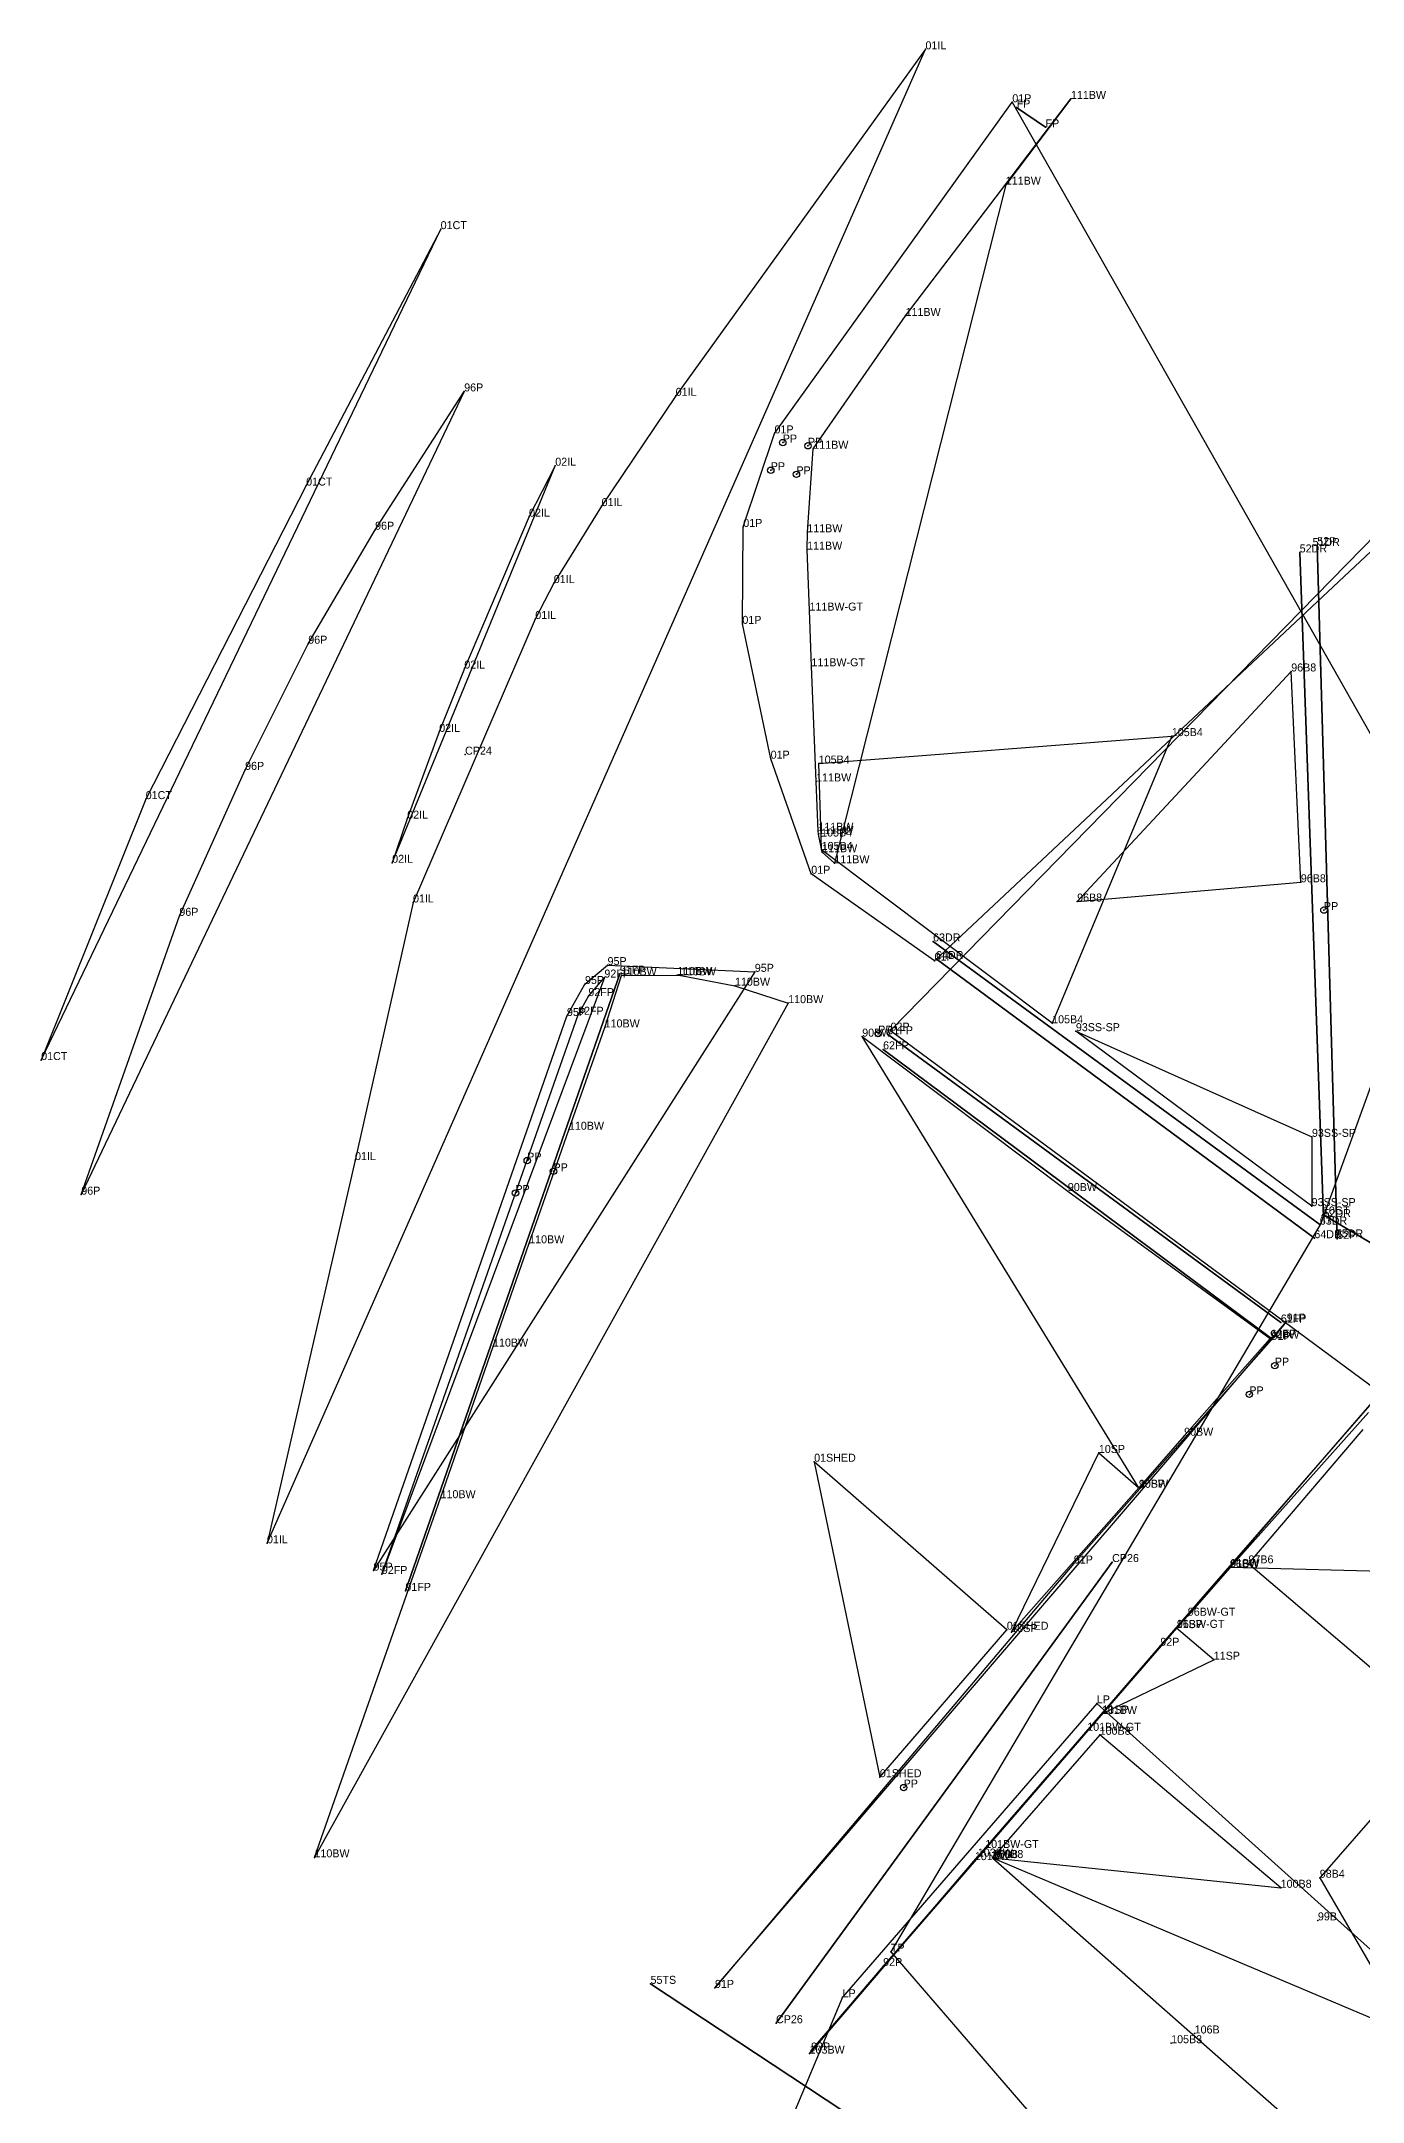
# Model space of a CAD drawing. Extents: x 236232 to 236391, y 2630445 to 2630682.
# Drawn here: x 236231.8 to 236314.4, y 2630553.6 to 2630682.3 of the extents above; entities that cross this region are included whole.
import ezdxf

# ---------------------------------------------------------------- set-up
doc = ezdxf.new("R2010")
doc.units = 0
for name, color, linetype in [('01CT', 130, 'CONTINUOUS'), ('01IL', 162, 'CONTINUOUS'), ('01P', 10, 'CONTINUOUS'), ('01SHED', 8, 'CONTINUOUS'), ('02IL', 162, 'CONTINUOUS'), ('02P', 10, 'CONTINUOUS'), ('100B8', 10, 'CONTINUOUS'), ('101BW', 11, 'CONTINUOUS'), ('103BW', 11, 'CONTINUOUS'), ('105B3', 10, 'CONTINUOUS'), ('105B4', 10, 'CONTINUOUS'), ('106B', 10, 'CONTINUOUS'), ('10GT', 11, 'CONTINUOUS'), ('10SP', 70, 'CONTINUOUS'), ('110BW', 11, 'CONTINUOUS'), ('111BW', 11, 'CONTINUOUS'), ('11SP', 70, 'CONTINUOUS'), ('46B8', 10, 'CONTINUOUS'), ('51DR', 130, 'CONTINUOUS'), ('52DR', 130, 'CONTINUOUS'), ('52P', 10, 'CONTINUOUS'), ('55DR', 130, 'CONTINUOUS'), ('55TS', 3, 'CONTINUOUS'), ('61FP', 8, 'CONTINUOUS'), ('62FP', 8, 'CONTINUOUS'), ('63DR', 130, 'CONTINUOUS'), ('64DR', 130, 'CONTINUOUS'), ('90BW', 11, 'CONTINUOUS'), ('91BW', 11, 'CONTINUOUS'), ('91FP', 8, 'CONTINUOUS'), ('91P', 10, 'CONTINUOUS'), ('92FP', 8, 'CONTINUOUS'), ('92P', 10, 'CONTINUOUS'), ('93SS', 56, 'CONTINUOUS'), ('95P', 10, 'CONTINUOUS'), ('96B8', 10, 'CONTINUOUS'), ('96BW', 11, 'CONTINUOUS'), ('96P', 10, 'CONTINUOUS'), ('97B6', 10, 'CONTINUOUS'), ('98B4', 10, 'CONTINUOUS'), ('99B', 10, 'CONTINUOUS'), ('CP24', 8, 'CONTINUOUS'), ('CP26', 8, 'CONTINUOUS'), ('FP', 8, 'CONTINUOUS'), ('LP', 210, 'CONTINUOUS'), ('PP', 211, 'CONTINUOUS'), ('TP', 210, 'CONTINUOUS')]:
    doc.layers.add(name, color=color, linetype=linetype)

msp = doc.modelspace()

# ---------------------------------------------------------------- linework, layer by layer
at = {"layer": '01CT'}
for p, q in [((236231.806, 2630618.659), (236256.77, 2630670.576)), ((236256.77, 2630670.576), (236248.366, 2630654.552)), ((236248.366, 2630654.552), (236238.338, 2630634.963)), ((236238.338, 2630634.963), (236231.806, 2630618.659))]:
    msp.add_line(p, q, dxfattribs=at)
for p in [(236256.77, 2630670.576), (236248.366, 2630654.552), (236238.338, 2630634.963), (236231.806, 2630618.659)]:
    msp.add_point(p, dxfattribs=at)
at = {"layer": '01IL'}
for p, q in [((236245.917, 2630588.466), (236287.065, 2630681.811)), ((236287.065, 2630681.811), (236271.458, 2630660.161)), ((236271.458, 2630660.161), (236266.829, 2630653.269)), ((236266.829, 2630653.269), (236263.839, 2630648.462)), ((236263.839, 2630648.462), (236262.684, 2630646.216)), ((236262.684, 2630646.216), (236255.042, 2630628.503)), ((236255.042, 2630628.503), (236251.419, 2630612.409)), ((236251.419, 2630612.409), (236245.917, 2630588.466))]:
    msp.add_line(p, q, dxfattribs=at)
for p in [(236287.065, 2630681.811), (236271.458, 2630660.161), (236266.829, 2630653.269), (236263.839, 2630648.462), (236262.684, 2630646.216), (236255.042, 2630628.503), (236251.419, 2630612.409), (236245.917, 2630588.466)]:
    msp.add_point(p, dxfattribs=at)
at = {"layer": '01P'}
for p, q in [((236277.634, 2630657.812), (236292.494, 2630678.504)), ((236292.494, 2630678.504), (236348.649, 2630579.432)), ((236275.682, 2630651.968), (236277.634, 2630657.812)), ((236275.626, 2630645.914), (236275.682, 2630651.968)), ((236315.918, 2630651.396), (236287.632, 2630624.868)), ((236277.394, 2630637.488), (236275.626, 2630645.914)), ((236279.929, 2630630.297), (236277.394, 2630637.488)), ((236287.632, 2630624.868), (236279.929, 2630630.297))]:
    msp.add_line(p, q, dxfattribs=at)
for p in [(236292.494, 2630678.504), (236277.634, 2630657.812), (236275.682, 2630651.968), (236275.626, 2630645.914), (236277.394, 2630637.488), (236279.929, 2630630.297), (236287.632, 2630624.868)]:
    msp.add_point(p, dxfattribs=at)
at = {"layer": '01SHED'}
for p, q in [((236292.15, 2630583.063), (236280.111, 2630593.561)), ((236280.111, 2630593.561), (236284.217, 2630573.849)), ((236284.217, 2630573.849), (236292.15, 2630583.063))]:
    msp.add_line(p, q, dxfattribs=at)
for p in [(236280.111, 2630593.561), (236292.15, 2630583.063), (236284.217, 2630573.849)]:
    msp.add_point(p, dxfattribs=at)
at = {"layer": '02IL'}
for p, q in [((236253.74, 2630630.984), (236263.933, 2630655.794)), ((236263.933, 2630655.794), (236262.293, 2630652.611)), ((236262.293, 2630652.611), (236258.249, 2630643.118)), ((236258.249, 2630643.118), (236256.682, 2630639.164)), ((236256.682, 2630639.164), (236254.683, 2630633.74)), ((236254.683, 2630633.74), (236253.74, 2630630.984))]:
    msp.add_line(p, q, dxfattribs=at)
for p in [(236263.933, 2630655.794), (236262.293, 2630652.611), (236258.249, 2630643.118), (236256.682, 2630639.164), (236254.683, 2630633.74), (236253.74, 2630630.984)]:
    msp.add_point(p, dxfattribs=at)
at = {"layer": '02P'}
for p, q in [((236315.279, 2630651.549), (236284.886, 2630620.496)), ((236284.886, 2630620.496), (236342.261, 2630578.079))]:
    msp.add_line(p, q, dxfattribs=at)
msp.add_point((236284.886, 2630620.496), dxfattribs=at)
at = {"layer": '100B8'}
for p, q in [((236297.955, 2630576.499), (236291.248, 2630568.801)), ((236309.265, 2630566.939), (236297.955, 2630576.499)), ((236291.248, 2630568.801), (236309.265, 2630566.939))]:
    msp.add_line(p, q, dxfattribs=at)
for p in [(236297.955, 2630576.499), (236291.248, 2630568.801), (236309.265, 2630566.939)]:
    msp.add_point(p, dxfattribs=at)
at = {"layer": '101BW'}
for p, q in [((236290.151, 2630568.668), (236298.094, 2630577.799)), ((236298.094, 2630577.799), (236297.178, 2630576.747)), ((236297.178, 2630576.747), (236290.801, 2630569.424)), ((236290.801, 2630569.424), (236290.151, 2630568.668))]:
    msp.add_line(p, q, dxfattribs=at)
for p in [(236298.094, 2630577.799), (236297.178, 2630576.747), (236290.151, 2630568.668), (236290.801, 2630569.424)]:
    msp.add_point(p, dxfattribs=at)
at = {"layer": '103BW'}
for p, q in [((236290.338, 2630568.888), (236279.827, 2630556.575)), ((236279.827, 2630556.575), (236290.338, 2630568.888))]:
    msp.add_line(p, q, dxfattribs=at)
for p in [(236290.338, 2630568.888), (236279.827, 2630556.575)]:
    msp.add_point(p, dxfattribs=at)
at = {"layer": '105B3'}
msp.add_line((236302.422, 2630557.226), (236302.422, 2630557.226), dxfattribs=at)
msp.add_point((236302.422, 2630557.226), dxfattribs=at)
at = {"layer": '105B4'}
for p, q in [((236280.398, 2630637.186), (236302.463, 2630638.898)), ((236302.463, 2630638.898), (236294.985, 2630620.955)), ((236280.55, 2630632.626), (236280.398, 2630637.186)), ((236280.579, 2630631.788), (236280.55, 2630632.626)), ((236294.985, 2630620.955), (236280.579, 2630631.788))]:
    msp.add_line(p, q, dxfattribs=at)
for p in [(236302.463, 2630638.898), (236280.398, 2630637.186), (236280.55, 2630632.626), (236280.579, 2630631.788), (236294.985, 2630620.955)]:
    msp.add_point(p, dxfattribs=at)
at = {"layer": '106B'}
msp.add_line((236303.889, 2630557.835), (236303.889, 2630557.835), dxfattribs=at)
msp.add_point((236303.889, 2630557.835), dxfattribs=at)
at = {"layer": '10GT'}
for p, q in [((236311.902, 2630609.01), (236318.087, 2630605.337)), ((236318.087, 2630605.337), (236311.902, 2630609.01))]:
    msp.add_line(p, q, dxfattribs=at)
msp.add_point((236311.902, 2630609.01), dxfattribs=at)
at = {"layer": '10SP'}
for p, q in [((236292.438, 2630582.917), (236297.902, 2630594.108)), ((236297.902, 2630594.108), (236300.403, 2630591.936)), ((236300.403, 2630591.936), (236292.438, 2630582.917))]:
    msp.add_line(p, q, dxfattribs=at)
for p in [(236297.902, 2630594.108), (236300.403, 2630591.936), (236292.438, 2630582.917)]:
    msp.add_point(p, dxfattribs=at)
at = {"layer": '110BW'}
for p, q in [((236267.019, 2630620.698), (236268.077, 2630623.94)), ((236268.077, 2630623.94), (236271.556, 2630623.971)), ((236271.556, 2630623.971), (236271.787, 2630623.945)), ((236271.787, 2630623.945), (236275.163, 2630623.304)), ((236275.163, 2630623.304), (236278.488, 2630622.213)), ((236278.488, 2630622.213), (236248.884, 2630568.841)), ((236264.786, 2630614.304), (236267.019, 2630620.698)), ((236262.301, 2630607.207), (236264.786, 2630614.304)), ((236260.044, 2630600.756), (236262.301, 2630607.207)), ((236256.762, 2630591.283), (236260.044, 2630600.756)), ((236248.884, 2630568.841), (236256.762, 2630591.283))]:
    msp.add_line(p, q, dxfattribs=at)
for p in [(236268.077, 2630623.94), (236271.556, 2630623.971), (236271.787, 2630623.945), (236275.163, 2630623.304), (236278.488, 2630622.213), (236267.019, 2630620.698), (236264.786, 2630614.304), (236262.301, 2630607.207), (236260.044, 2630600.756), (236256.762, 2630591.283), (236248.884, 2630568.841)]:
    msp.add_point(p, dxfattribs=at)
at = {"layer": '111BW'}
for p, q in [((236285.823, 2630665.149), (236296.159, 2630678.71)), ((236296.159, 2630678.71), (236292.087, 2630673.353)), ((236292.087, 2630673.353), (236281.377, 2630630.954)), ((236280.057, 2630656.855), (236285.823, 2630665.149)), ((236279.685, 2630651.635), (236280.057, 2630656.855)), ((236279.673, 2630650.551), (236279.685, 2630651.635)), ((236279.819, 2630646.741), (236279.673, 2630650.551)), ((236279.942, 2630643.262), (236279.819, 2630646.741)), ((236280.237, 2630636.066), (236279.942, 2630643.262)), ((236280.369, 2630632.986), (236280.237, 2630636.066)), ((236280.379, 2630632.777), (236280.369, 2630632.986)), ((236280.61, 2630631.644), (236280.379, 2630632.777)), ((236281.377, 2630630.954), (236280.61, 2630631.644))]:
    msp.add_line(p, q, dxfattribs=at)
for p in [(236296.159, 2630678.71), (236292.087, 2630673.353), (236285.823, 2630665.149), (236280.057, 2630656.855), (236279.685, 2630651.635), (236279.673, 2630650.551), (236279.819, 2630646.741), (236279.942, 2630643.262), (236280.237, 2630636.066), (236280.369, 2630632.986), (236280.379, 2630632.777), (236280.61, 2630631.644), (236281.377, 2630630.954)]:
    msp.add_point(p, dxfattribs=at)
at = {"layer": '11SP'}
for p, q in [((236302.761, 2630583.163), (236298.124, 2630577.83)), ((236305.084, 2630581.191), (236302.761, 2630583.163)), ((236298.124, 2630577.83), (236305.084, 2630581.191))]:
    msp.add_line(p, q, dxfattribs=at)
for p in [(236302.761, 2630583.163), (236305.084, 2630581.191), (236298.124, 2630577.83)]:
    msp.add_point(p, dxfattribs=at)
at = {"layer": '46B8'}
for p, q in [((236291.275, 2630568.791), (236314.683, 2630548.172)), ((236321.541, 2630556.001), (236291.275, 2630568.791))]:
    msp.add_line(p, q, dxfattribs=at)
msp.add_point((236291.275, 2630568.791), dxfattribs=at)
at = {"layer": '51DR'}
msp.add_line((236311.256, 2630650.775), (236311.256, 2630650.775), dxfattribs=at)
msp.add_point((236311.256, 2630650.775), dxfattribs=at)
at = {"layer": '52DR'}
for p, q in [((236311.949, 2630608.843), (236310.453, 2630650.377)), ((236310.453, 2630650.377), (236311.949, 2630608.843))]:
    msp.add_line(p, q, dxfattribs=at)
for p in [(236310.453, 2630650.377), (236311.949, 2630608.843)]:
    msp.add_point(p, dxfattribs=at)
at = {"layer": '52P'}
for p, q in [((236312.801, 2630607.489), (236311.55, 2630650.829)), ((236311.55, 2630650.829), (236312.801, 2630607.489))]:
    msp.add_line(p, q, dxfattribs=at)
for p in [(236311.55, 2630650.829), (236312.801, 2630607.489)]:
    msp.add_point(p, dxfattribs=at)
at = {"layer": '55DR'}
msp.add_line((236312.717, 2630607.575), (236312.717, 2630607.575), dxfattribs=at)
msp.add_point((236312.717, 2630607.575), dxfattribs=at)
at = {"layer": '55TS'}
for p, q in [((236286.394, 2630550.049), (236269.886, 2630560.937)), ((236269.886, 2630560.937), (236286.394, 2630550.049))]:
    msp.add_line(p, q, dxfattribs=at)
msp.add_point((236269.886, 2630560.937), dxfattribs=at)
at = {"layer": '61FP'}
for p, q in [((236309.275, 2630602.258), (236284.688, 2630620.275)), ((236284.688, 2630620.275), (236309.275, 2630602.258))]:
    msp.add_line(p, q, dxfattribs=at)
for p in [(236284.688, 2630620.275), (236309.275, 2630602.258)]:
    msp.add_point(p, dxfattribs=at)
at = {"layer": '62FP'}
for p, q in [((236308.636, 2630601.304), (236284.417, 2630619.327)), ((236284.417, 2630619.327), (236308.636, 2630601.304))]:
    msp.add_line(p, q, dxfattribs=at)
for p in [(236284.417, 2630619.327), (236308.636, 2630601.304)]:
    msp.add_point(p, dxfattribs=at)
at = {"layer": '63DR'}
for p, q in [((236311.71, 2630608.375), (236287.542, 2630626.07)), ((236287.542, 2630626.07), (236311.71, 2630608.375))]:
    msp.add_line(p, q, dxfattribs=at)
for p in [(236287.542, 2630626.07), (236311.71, 2630608.375)]:
    msp.add_point(p, dxfattribs=at)
at = {"layer": '64DR'}
for p, q in [((236311.37, 2630607.526), (236287.729, 2630624.973)), ((236287.729, 2630624.973), (236311.37, 2630607.526))]:
    msp.add_line(p, q, dxfattribs=at)
for p in [(236287.729, 2630624.973), (236311.37, 2630607.526)]:
    msp.add_point(p, dxfattribs=at)
at = {"layer": '90BW'}
for p, q in [((236283.113, 2630620.12), (236295.964, 2630610.473)), ((236300.405, 2630591.931), (236283.113, 2630620.12)), ((236295.964, 2630610.473), (236308.609, 2630601.254)), ((236308.609, 2630601.254), (236303.232, 2630595.184)), ((236303.232, 2630595.184), (236300.405, 2630591.931))]:
    msp.add_line(p, q, dxfattribs=at)
for p in [(236283.113, 2630620.12), (236295.964, 2630610.473), (236308.609, 2630601.254), (236303.232, 2630595.184), (236300.405, 2630591.931)]:
    msp.add_point(p, dxfattribs=at)
at = {"layer": '91BW'}
for p, q in [((236314.749, 2630596.643), (236306.124, 2630586.976)), ((236306.124, 2630586.976), (236328.581, 2630586.359))]:
    msp.add_line(p, q, dxfattribs=at)
msp.add_point((236306.124, 2630586.976), dxfattribs=at)
at = {"layer": '91FP'}
for p, q in [((236254.566, 2630585.491), (236267.966, 2630624.051)), ((236267.966, 2630624.051), (236254.566, 2630585.491))]:
    msp.add_line(p, q, dxfattribs=at)
for p in [(236267.966, 2630624.051), (236254.566, 2630585.491)]:
    msp.add_point(p, dxfattribs=at)
at = {"layer": '91P'}
for p, q in [((236273.914, 2630560.683), (236309.639, 2630602.321)), ((236309.639, 2630602.321), (236308.698, 2630601.168)), ((236308.698, 2630601.168), (236296.339, 2630587.2)), ((236296.339, 2630587.2), (236273.914, 2630560.683))]:
    msp.add_line(p, q, dxfattribs=at)
for p in [(236309.639, 2630602.321), (236308.698, 2630601.168), (236296.339, 2630587.2), (236273.914, 2630560.683)]:
    msp.add_point(p, dxfattribs=at)
at = {"layer": '92FP'}
for p, q in [((236267.002, 2630623.811), (236253.094, 2630586.544)), ((236266.001, 2630622.656), (236267.002, 2630623.811)), ((236265.356, 2630621.487), (236266.001, 2630622.656)), ((236253.094, 2630586.544), (236265.356, 2630621.487))]:
    msp.add_line(p, q, dxfattribs=at)
for p in [(236267.002, 2630623.811), (236266.001, 2630622.656), (236265.356, 2630621.487), (236253.094, 2630586.544)]:
    msp.add_point(p, dxfattribs=at)
at = {"layer": '92P'}
for p, q in [((236279.918, 2630556.773), (236315.375, 2630597.714)), ((236315.375, 2630597.714), (236301.744, 2630582.061)), ((236301.744, 2630582.061), (236284.422, 2630562.049)), ((236284.422, 2630562.049), (236279.918, 2630556.773))]:
    msp.add_line(p, q, dxfattribs=at)
for p in [(236301.744, 2630582.061), (236284.422, 2630562.049), (236279.918, 2630556.773)]:
    msp.add_point(p, dxfattribs=at)
at = {"layer": '93SS'}
for p, q in [((236311.202, 2630609.533), (236296.466, 2630620.463)), ((236296.466, 2630620.463), (236311.22, 2630613.86)), ((236311.22, 2630613.86), (236311.202, 2630609.533))]:
    msp.add_line(p, q, dxfattribs=at)
for p in [(236296.466, 2630620.463), (236311.22, 2630613.86), (236311.202, 2630609.533)]:
    msp.add_point(p, dxfattribs=at)
at = {"layer": '95P'}
for p, q in [((236276.403, 2630624.171), (236252.576, 2630586.758)), ((236265.789, 2630623.409), (236267.199, 2630624.59)), ((236267.199, 2630624.59), (236276.403, 2630624.171)), ((236264.661, 2630621.41), (236265.789, 2630623.409)), ((236252.576, 2630586.758), (236264.661, 2630621.41))]:
    msp.add_line(p, q, dxfattribs=at)
for p in [(236267.199, 2630624.59), (236276.403, 2630624.171), (236265.789, 2630623.409), (236264.661, 2630621.41), (236252.576, 2630586.758)]:
    msp.add_point(p, dxfattribs=at)
at = {"layer": '96B8'}
for p, q in [((236309.925, 2630642.939), (236296.545, 2630628.562)), ((236310.524, 2630629.765), (236309.925, 2630642.939)), ((236296.545, 2630628.562), (236310.524, 2630629.765))]:
    msp.add_line(p, q, dxfattribs=at)
for p in [(236309.925, 2630642.939), (236310.524, 2630629.765), (236296.545, 2630628.562)]:
    msp.add_point(p, dxfattribs=at)
at = {"layer": '96BW'}
for p, q in [((236302.781, 2630583.181), (236306.091, 2630586.927)), ((236306.091, 2630586.927), (236303.461, 2630583.938)), ((236303.461, 2630583.938), (236302.781, 2630583.181))]:
    msp.add_line(p, q, dxfattribs=at)
for p in [(236306.091, 2630586.927), (236303.461, 2630583.938), (236302.781, 2630583.181)]:
    msp.add_point(p, dxfattribs=at)
at = {"layer": '96P'}
for p, q in [((236258.24, 2630660.436), (236234.311, 2630610.248)), ((236252.672, 2630651.794), (236258.24, 2630660.436)), ((236248.496, 2630644.673), (236252.672, 2630651.794)), ((236244.549, 2630636.79), (236248.496, 2630644.673)), ((236240.44, 2630627.67), (236244.549, 2630636.79)), ((236234.311, 2630610.248), (236240.44, 2630627.67))]:
    msp.add_line(p, q, dxfattribs=at)
for p in [(236258.24, 2630660.436), (236252.672, 2630651.794), (236248.496, 2630644.673), (236244.549, 2630636.79), (236240.44, 2630627.67), (236234.311, 2630610.248)]:
    msp.add_point(p, dxfattribs=at)
at = {"layer": '97B6'}
for p, q in [((236314.399, 2630595.579), (236307.253, 2630587.209)), ((236307.253, 2630587.209), (236319.57, 2630576.709))]:
    msp.add_line(p, q, dxfattribs=at)
msp.add_point((236307.253, 2630587.209), dxfattribs=at)
at = {"layer": '98B4'}
for p, q in [((236318.105, 2630574.886), (236311.708, 2630567.567)), ((236311.708, 2630567.567), (236315.01, 2630561.901))]:
    msp.add_line(p, q, dxfattribs=at)
msp.add_point((236311.708, 2630567.567), dxfattribs=at)
at = {"layer": '99B'}
msp.add_line((236311.593, 2630564.902), (236311.593, 2630564.902), dxfattribs=at)
msp.add_point((236311.593, 2630564.902), dxfattribs=at)
at = {"layer": 'CP24'}
msp.add_line((236258.297, 2630637.741), (236258.297, 2630637.741), dxfattribs=at)
msp.add_point((236258.297, 2630637.741), dxfattribs=at)
at = {"layer": 'CP26'}
for p, q in [((236298.732, 2630587.292), (236277.729, 2630558.475)), ((236277.729, 2630558.475), (236298.732, 2630587.292))]:
    msp.add_line(p, q, dxfattribs=at)
for p in [(236298.732, 2630587.292), (236277.729, 2630558.475)]:
    msp.add_point(p, dxfattribs=at)
at = {"layer": 'FP'}
for p, q in [((236292.766, 2630678.172), (236294.571, 2630676.938)), ((236294.571, 2630676.938), (236292.766, 2630678.172))]:
    msp.add_line(p, q, dxfattribs=at)
for p in [(236292.766, 2630678.172), (236294.571, 2630676.938)]:
    msp.add_point(p, dxfattribs=at)
at = {"layer": 'LP'}
for p, q in [((236297.778, 2630578.461), (236281.888, 2630560.103)), ((236323.496, 2630555.324), (236297.778, 2630578.461)), ((236281.888, 2630560.103), (236261.06, 2630510.596))]:
    msp.add_line(p, q, dxfattribs=at)
for p in [(236297.778, 2630578.461), (236281.888, 2630560.103)]:
    msp.add_point(p, dxfattribs=at)
at = {"layer": 'PP'}
for centre in [(236278.151, 2630657.239), (236279.723, 2630657.039), (236277.4, 2630655.51), (236279.002, 2630655.257), (236311.969, 2630628.026), (236284.117, 2630620.305), (236262.18, 2630612.375), (236263.823, 2630611.707), (236261.445, 2630610.349), (236308.901, 2630599.562), (236307.308, 2630597.77), (236285.705, 2630573.201)]:
    msp.add_circle(centre, 0.2, dxfattribs=at)
for p in [(236278.151, 2630657.239), (236279.723, 2630657.039), (236277.4, 2630655.51), (236279.002, 2630655.257), (236311.969, 2630628.026), (236284.117, 2630620.305), (236262.18, 2630612.375), (236263.823, 2630611.707), (236261.445, 2630610.349), (236308.901, 2630599.562), (236307.308, 2630597.77), (236285.705, 2630573.201)]:
    msp.add_point(p, dxfattribs=at)
at = {"layer": 'TP'}
for p, q in [((236316.455, 2630621.344), (236311.775, 2630608.447)), ((236311.775, 2630608.447), (236284.902, 2630562.939)), ((236284.902, 2630562.939), (236306.798, 2630537.579))]:
    msp.add_line(p, q, dxfattribs=at)
for p in [(236311.775, 2630608.447), (236284.902, 2630562.939)]:
    msp.add_point(p, dxfattribs=at)

# ---------------------------------------------------------------- texts
at = {"layer": '01CT'}
for p in [(236256.77, 2630670.576), (236248.366, 2630654.552), (236238.338, 2630634.963), (236231.806, 2630618.659)]:
    msp.add_text('01CT', height=0.5, dxfattribs=at).set_placement(p)
at = {"layer": '01IL'}
for p in [(236287.065, 2630681.811), (236271.458, 2630660.161), (236266.829, 2630653.269), (236263.839, 2630648.462), (236262.684, 2630646.216), (236255.042, 2630628.503), (236251.419, 2630612.409), (236245.917, 2630588.466)]:
    msp.add_text('01IL', height=0.5, dxfattribs=at).set_placement(p)
at = {"layer": '01P'}
for p in [(236292.494, 2630678.504), (236277.634, 2630657.812), (236275.682, 2630651.968), (236275.626, 2630645.914), (236277.394, 2630637.488), (236279.929, 2630630.297), (236287.632, 2630624.868)]:
    msp.add_text('01P', height=0.5, dxfattribs=at).set_placement(p)
at = {"layer": '01SHED'}
for p in [(236280.111, 2630593.561), (236292.15, 2630583.063), (236284.217, 2630573.849)]:
    msp.add_text('01SHED', height=0.5, dxfattribs=at).set_placement(p)
at = {"layer": '02IL'}
for p in [(236263.933, 2630655.794), (236262.293, 2630652.611), (236258.249, 2630643.118), (236256.682, 2630639.164), (236254.683, 2630633.74), (236253.74, 2630630.984)]:
    msp.add_text('02IL', height=0.5, dxfattribs=at).set_placement(p)
at = {"layer": '02P'}
msp.add_text('02P', height=0.5, dxfattribs=at).set_placement((236284.886, 2630620.496))
at = {"layer": '100B8'}
for p in [(236297.955, 2630576.499), (236291.248, 2630568.801), (236309.265, 2630566.939)]:
    msp.add_text('100B8', height=0.5, dxfattribs=at).set_placement(p)
at = {"layer": '101BW'}
for s, p in [('101BW', (236298.094, 2630577.799)), ('101BW-GT', (236297.178, 2630576.747)), ('101BW-GT', (236290.801, 2630569.424)), ('101BW', (236290.151, 2630568.668))]:
    msp.add_text(s, height=0.5, dxfattribs=at).set_placement(p)
at = {"layer": '103BW'}
for p in [(236290.338, 2630568.888), (236279.827, 2630556.575)]:
    msp.add_text('103BW', height=0.5, dxfattribs=at).set_placement(p)
at = {"layer": '105B3'}
msp.add_text('105B3', height=0.5, dxfattribs=at).set_placement((236302.422, 2630557.226))
at = {"layer": '105B4'}
for p in [(236302.463, 2630638.898), (236280.398, 2630637.186), (236280.55, 2630632.626), (236280.579, 2630631.788), (236294.985, 2630620.955)]:
    msp.add_text('105B4', height=0.5, dxfattribs=at).set_placement(p)
at = {"layer": '106B'}
msp.add_text('106B', height=0.5, dxfattribs=at).set_placement((236303.889, 2630557.835))
at = {"layer": '10GT'}
msp.add_text('10GT', height=0.5, dxfattribs=at).set_placement((236311.902, 2630609.01))
at = {"layer": '10SP'}
for p in [(236297.902, 2630594.108), (236300.403, 2630591.936), (236292.438, 2630582.917)]:
    msp.add_text('10SP', height=0.5, dxfattribs=at).set_placement(p)
at = {"layer": '110BW'}
for p in [(236268.077, 2630623.94), (236271.556, 2630623.971), (236271.787, 2630623.945), (236275.163, 2630623.304), (236278.488, 2630622.213), (236267.019, 2630620.698), (236264.786, 2630614.304), (236262.301, 2630607.207), (236260.044, 2630600.756), (236256.762, 2630591.283), (236248.884, 2630568.841)]:
    msp.add_text('110BW', height=0.5, dxfattribs=at).set_placement(p)
at = {"layer": '111BW'}
for s, p in [('111BW', (236296.159, 2630678.71)), ('111BW', (236292.087, 2630673.353)), ('111BW', (236285.823, 2630665.149)), ('111BW', (236280.057, 2630656.855)), ('111BW', (236279.685, 2630651.635)), ('111BW', (236279.673, 2630650.551)), ('111BW-GT', (236279.819, 2630646.741)), ('111BW-GT', (236279.942, 2630643.262)), ('111BW', (236280.237, 2630636.066)), ('111BW', (236280.369, 2630632.986)), ('111BW', (236280.379, 2630632.777)), ('111BW', (236280.61, 2630631.644)), ('111BW', (236281.377, 2630630.954))]:
    msp.add_text(s, height=0.5, dxfattribs=at).set_placement(p)
at = {"layer": '11SP'}
for p in [(236302.761, 2630583.163), (236305.084, 2630581.191), (236298.124, 2630577.83)]:
    msp.add_text('11SP', height=0.5, dxfattribs=at).set_placement(p)
at = {"layer": '46B8'}
msp.add_text('46B8', height=0.5, dxfattribs=at).set_placement((236291.275, 2630568.791))
at = {"layer": '51DR'}
msp.add_text('51DR', height=0.5, dxfattribs=at).set_placement((236311.256, 2630650.775))
at = {"layer": '52DR'}
for p in [(236310.453, 2630650.377), (236311.949, 2630608.843)]:
    msp.add_text('52DR', height=0.5, dxfattribs=at).set_placement(p)
at = {"layer": '52P'}
for p in [(236311.55, 2630650.829), (236312.801, 2630607.489)]:
    msp.add_text('52P', height=0.5, dxfattribs=at).set_placement(p)
at = {"layer": '55DR'}
msp.add_text('55DR', height=0.5, dxfattribs=at).set_placement((236312.717, 2630607.575))
at = {"layer": '55TS'}
msp.add_text('55TS', height=0.5, dxfattribs=at).set_placement((236269.886, 2630560.937))
at = {"layer": '61FP'}
for p in [(236284.688, 2630620.275), (236309.275, 2630602.258)]:
    msp.add_text('61FP', height=0.5, dxfattribs=at).set_placement(p)
at = {"layer": '62FP'}
for p in [(236284.417, 2630619.327), (236308.636, 2630601.304)]:
    msp.add_text('62FP', height=0.5, dxfattribs=at).set_placement(p)
at = {"layer": '63DR'}
for p in [(236287.542, 2630626.07), (236311.71, 2630608.375)]:
    msp.add_text('63DR', height=0.5, dxfattribs=at).set_placement(p)
at = {"layer": '64DR'}
for p in [(236287.729, 2630624.973), (236311.37, 2630607.526)]:
    msp.add_text('64DR', height=0.5, dxfattribs=at).set_placement(p)
at = {"layer": '90BW'}
for p in [(236283.113, 2630620.12), (236295.964, 2630610.473), (236308.609, 2630601.254), (236303.232, 2630595.184), (236300.405, 2630591.931)]:
    msp.add_text('90BW', height=0.5, dxfattribs=at).set_placement(p)
at = {"layer": '91BW'}
msp.add_text('91BW', height=0.5, dxfattribs=at).set_placement((236306.124, 2630586.976))
at = {"layer": '91FP'}
for p in [(236267.966, 2630624.051), (236254.566, 2630585.491)]:
    msp.add_text('91FP', height=0.5, dxfattribs=at).set_placement(p)
at = {"layer": '91P'}
for p in [(236309.639, 2630602.321), (236308.698, 2630601.168), (236296.339, 2630587.2), (236273.914, 2630560.683)]:
    msp.add_text('91P', height=0.5, dxfattribs=at).set_placement(p)
at = {"layer": '92FP'}
for p in [(236267.002, 2630623.811), (236266.001, 2630622.656), (236265.356, 2630621.487), (236253.094, 2630586.544)]:
    msp.add_text('92FP', height=0.5, dxfattribs=at).set_placement(p)
at = {"layer": '92P'}
for p in [(236301.744, 2630582.061), (236284.422, 2630562.049), (236279.918, 2630556.773)]:
    msp.add_text('92P', height=0.5, dxfattribs=at).set_placement(p)
at = {"layer": '93SS'}
for p in [(236296.466, 2630620.463), (236311.22, 2630613.86), (236311.202, 2630609.533)]:
    msp.add_text('93SS-SP', height=0.5, dxfattribs=at).set_placement(p)
at = {"layer": '95P'}
for p in [(236267.199, 2630624.59), (236265.789, 2630623.409), (236276.403, 2630624.171), (236264.661, 2630621.41), (236252.576, 2630586.758)]:
    msp.add_text('95P', height=0.5, dxfattribs=at).set_placement(p)
at = {"layer": '96B8'}
for p in [(236309.925, 2630642.939), (236310.524, 2630629.765), (236296.545, 2630628.562)]:
    msp.add_text('96B8', height=0.5, dxfattribs=at).set_placement(p)
at = {"layer": '96BW'}
for s, p in [('96BW', (236306.091, 2630586.927)), ('96BW-GT', (236303.461, 2630583.938)), ('96BW-GT', (236302.781, 2630583.181))]:
    msp.add_text(s, height=0.5, dxfattribs=at).set_placement(p)
at = {"layer": '96P'}
for p in [(236258.24, 2630660.436), (236252.672, 2630651.794), (236248.496, 2630644.673), (236244.549, 2630636.79), (236240.44, 2630627.67), (236234.311, 2630610.248)]:
    msp.add_text('96P', height=0.5, dxfattribs=at).set_placement(p)
at = {"layer": '97B6'}
msp.add_text('97B6', height=0.5, dxfattribs=at).set_placement((236307.253, 2630587.209))
at = {"layer": '98B4'}
msp.add_text('98B4', height=0.5, dxfattribs=at).set_placement((236311.708, 2630567.567))
at = {"layer": '99B'}
msp.add_text('99B', height=0.5, dxfattribs=at).set_placement((236311.593, 2630564.902))
at = {"layer": 'CP24'}
msp.add_text('CP24', height=0.5, dxfattribs=at).set_placement((236258.297, 2630637.741))
at = {"layer": 'CP26'}
for p in [(236298.732, 2630587.292), (236277.729, 2630558.475)]:
    msp.add_text('CP26', height=0.5, dxfattribs=at).set_placement(p)
at = {"layer": 'FP'}
for p in [(236292.766, 2630678.172), (236294.571, 2630676.938)]:
    msp.add_text('FP', height=0.5, dxfattribs=at).set_placement(p)
at = {"layer": 'LP'}
for p in [(236297.778, 2630578.461), (236281.888, 2630560.103)]:
    msp.add_text('LP', height=0.5, dxfattribs=at).set_placement(p)
at = {"layer": 'PP'}
for p in [(236278.151, 2630657.239), (236279.723, 2630657.039), (236277.4, 2630655.51), (236279.002, 2630655.257), (236311.969, 2630628.026), (236284.117, 2630620.305), (236262.18, 2630612.375), (236263.823, 2630611.707), (236261.445, 2630610.349), (236308.901, 2630599.562), (236307.308, 2630597.77), (236285.705, 2630573.201)]:
    msp.add_text('PP', height=0.5, dxfattribs=at).set_placement(p)
at = {"layer": 'TP'}
for p in [(236311.775, 2630608.447), (236284.902, 2630562.939)]:
    msp.add_text('TP', height=0.5, dxfattribs=at).set_placement(p)

doc.saveas('drawing.dxf')
